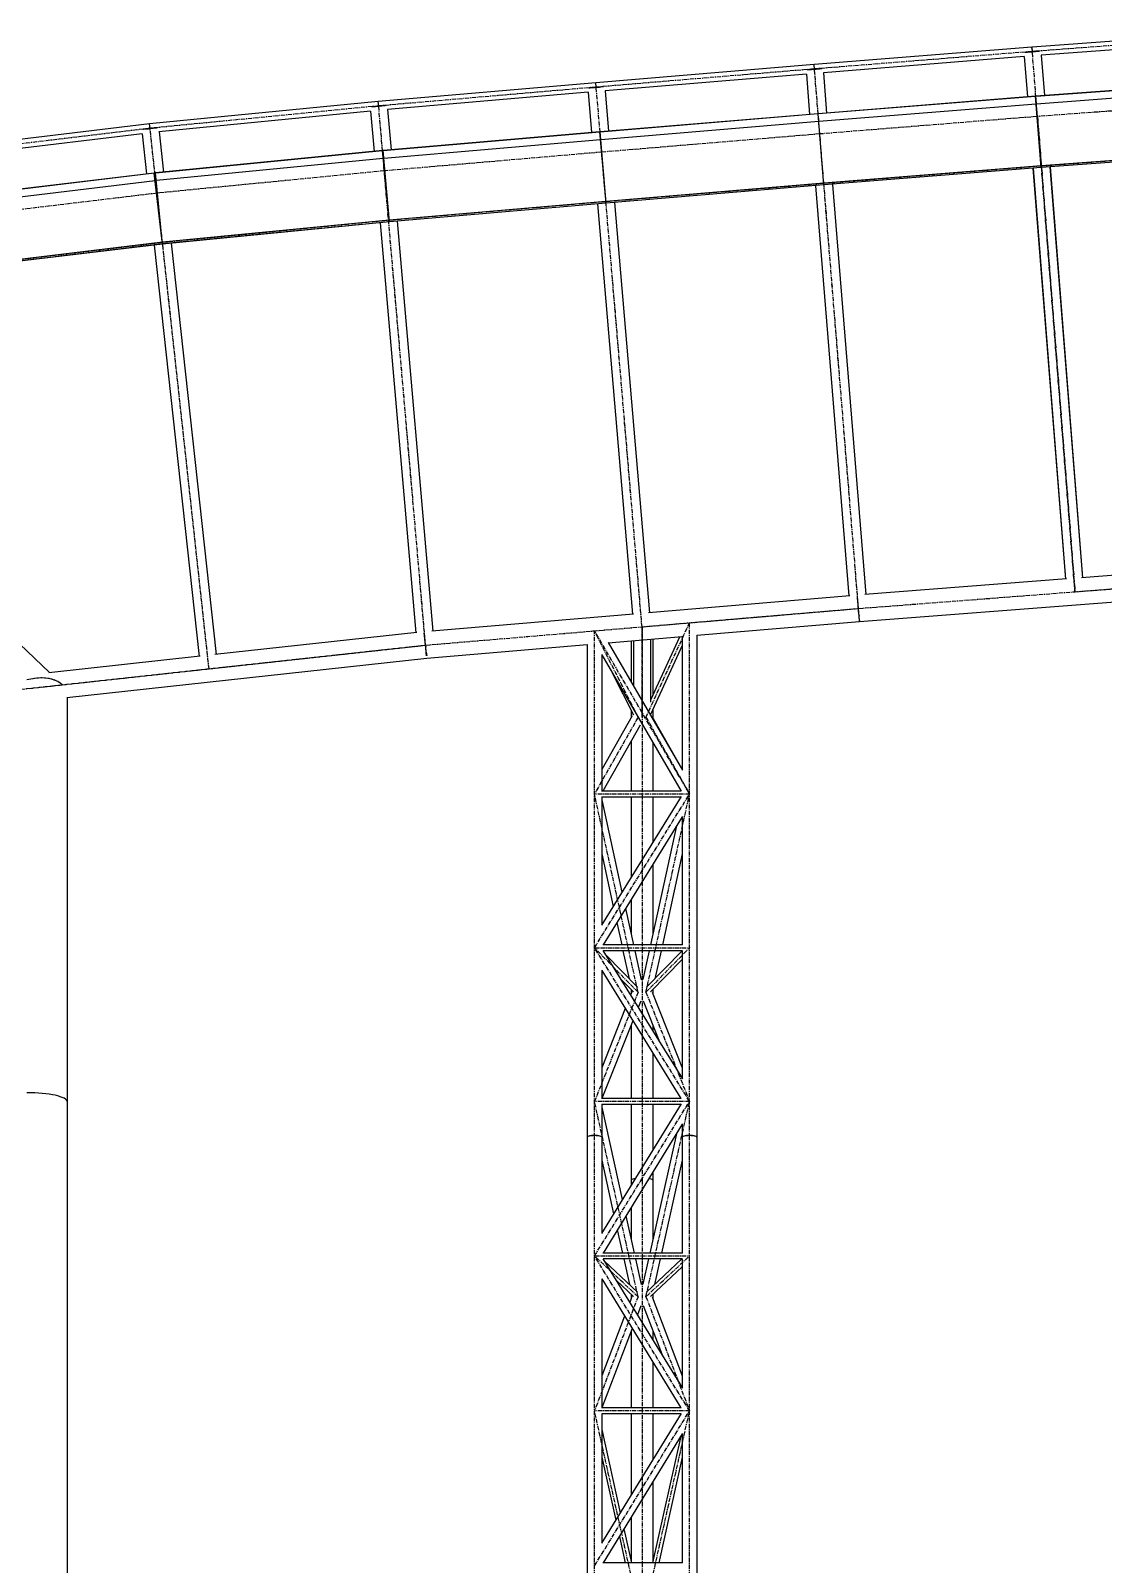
# Model space of a CAD drawing. Header units: millimetres. Extents: x 5143 to 30813, y 232 to 21408.
# Drawn here: x 12377 to 14409, y 18407 to 21311 of the extents above; entities that cross this region are included whole.
import ezdxf

# ---------------------------------------------------------------- set-up
doc = ezdxf.new("R2010")
doc.units = ezdxf.units.MM
doc.header["$LTSCALE"] = 0.25
doc.linetypes.add('CENTER', pattern=[50.8, 31.75, -6.35, 6.35, -6.35])
doc.linetypes.add('XKITLINE00', pattern=[0])

msp = doc.modelspace()

# ---------------------------------------------------------------- linework, layer by layer
at = {"color": 8, "linetype": 'XKITLINE00'}
for p, q in [((14694.1, 21310.9), (14273.6, 21279.9)), ((14679.2, 21293), (14290.9, 21264.3)), ((14273.5, 21279.9), (13861, 21246.8)), ((14258.8, 21261.8), (13878.4, 21231.3)), ((14258.8, 21261.8), (14264.8, 21185.5)), ((14260.8, 21269.9), (14260.5, 21269.9)), ((14262.9, 21269.9), (14260.8, 21269.9)), ((14261.3, 21269.9), (14261.1, 21269.9)), ((14263.2, 21269.9), (14261.3, 21269.9)), ((14265.3, 21269.9), (14262.9, 21269.9)), ((14265.6, 21270), (14263.2, 21269.9)), ((14268.1, 21270.1), (14265.3, 21269.9)), ((14268.3, 21270.1), (14265.6, 21270)), ((14271.1, 21270.2), (14268.1, 21270.1)), ((14271.2, 21270.3), (14268.3, 21270.1)), ((14274.3, 21270.5), (14271.1, 21270.2)), ((14274.3, 21270.5), (14271.2, 21270.3)), ((14274.2, 21271.5), (14273.5, 21279.9)), ((14274.2, 21271.5), (14273.6, 21279.9)), ((14274.2, 21271.5), (14274.3, 21270.5)), ((14274.2, 21271.5), (14274.3, 21270.5)), ((14277.3, 21270.8), (14274.3, 21270.5)), ((14277.4, 21270.7), (14274.3, 21270.5)), ((14280.2, 21271.1), (14277.3, 21270.8)), ((14280.4, 21271), (14277.4, 21270.7)), ((14282.9, 21271.4), (14280.2, 21271.1)), ((14283.2, 21271.4), (14280.4, 21271)), ((14285.2, 21271.7), (14282.9, 21271.4)), ((14285.6, 21271.7), (14283.2, 21271.4)), ((14287.2, 21272), (14285.2, 21271.7)), ((14287.6, 21272), (14285.6, 21271.7)), ((14287.3, 21272), (14287.2, 21272)), ((14287.9, 21272), (14287.6, 21272)), ((14291, 21264.3), (14297, 21187.9)), ((13861, 21246.8), (13447.6, 21212.4)), ((13848.3, 21236.7), (13848, 21236.8)), ((13850.3, 21236.8), (13848.3, 21236.7)), ((13848.8, 21236.8), (13848.6, 21236.8)), ((13850.7, 21236.8), (13848.8, 21236.8)), ((13852.8, 21236.8), (13850.3, 21236.8)), ((13853.1, 21236.9), (13850.7, 21236.8)), ((13855.6, 21237), (13852.8, 21236.8)), ((13855.8, 21237), (13853.1, 21236.9)), ((13858.6, 21237.2), (13855.6, 21237)), ((13858.7, 21237.2), (13855.8, 21237)), ((13861.7, 21237.4), (13858.6, 21237.2)), ((13861.7, 21237.4), (13858.7, 21237.2)), ((13861.7, 21237.4), (13861, 21246.8)), ((13861.7, 21237.4), (13861, 21246.8)), ((13864.9, 21237.7), (13861.7, 21237.4)), ((13864.8, 21237.7), (13861.7, 21237.4)), ((13867.7, 21238), (13864.8, 21237.7)), ((13867.9, 21238), (13864.9, 21237.7)), ((13870.4, 21238.3), (13867.7, 21238)), ((13870.7, 21238.3), (13867.9, 21238)), ((13872.7, 21238.6), (13870.4, 21238.3)), ((13873.1, 21238.6), (13870.7, 21238.3)), ((13874.6, 21238.9), (13872.7, 21238.6)), ((13875.1, 21238.9), (13873.1, 21238.6)), ((13874.8, 21238.9), (13874.6, 21238.9)), ((13875.4, 21239), (13875.1, 21238.9)), ((13878.4, 21231.3), (13884.7, 21155)), ((13447.6, 21212.4), (13035.5, 21176.8)), ((13435, 21202.3), (13434.6, 21202.3)), ((13437, 21202.3), (13435, 21202.3)), ((13435.4, 21202.4), (13435.2, 21202.4)), ((13437.4, 21202.4), (13435.4, 21202.4)), ((13439.4, 21202.4), (13437, 21202.3)), ((13439.7, 21202.5), (13437.4, 21202.4)), ((13442.2, 21202.6), (13439.4, 21202.4)), ((13442.4, 21202.6), (13439.7, 21202.5)), ((13445.2, 21202.8), (13442.2, 21202.6)), ((13445.3, 21202.8), (13442.4, 21202.6)), ((13448.4, 21203), (13445.2, 21202.8)), ((13448.4, 21203), (13445.3, 21202.8)), ((13448.3, 21204), (13447.6, 21212.4)), ((13448.3, 21204), (13447.6, 21212.4)), ((13448.3, 21204), (13448.4, 21203)), ((13448.3, 21204), (13448.4, 21203)), ((13451.5, 21203.3), (13448.4, 21203)), ((13451.4, 21203.3), (13448.4, 21203)), ((13454.3, 21203.6), (13451.4, 21203.3)), ((13454.5, 21203.6), (13451.5, 21203.3)), ((13457, 21203.9), (13454.3, 21203.6)), ((13457.3, 21203.9), (13454.5, 21203.6)), ((13459.3, 21204.3), (13457, 21203.9)), ((13459.7, 21204.3), (13457.3, 21203.9)), ((13461.3, 21204.6), (13459.3, 21204.3)), ((13461.7, 21204.6), (13459.7, 21204.3)), ((13461.4, 21204.6), (13461.3, 21204.6)), ((13462.1, 21204.6), (13461.7, 21204.6)), ((13846.3, 21228.7), (13465, 21197)), ((13846.2, 21228.7), (13852.5, 21152.3)), ((14699.9, 21217.7), (14281.1, 21186.8)), ((14699.9, 21217.2), (14281.2, 21186.3)), ((14701, 21202.9), (14282.2, 21172)), ((13035.4, 21176.8), (12602.5, 21134.4)), ((13036.4, 21167.5), (13035.4, 21176.8)), ((13036.3, 21167.5), (13035.5, 21176.8)), ((13433, 21194.3), (13053, 21161.5)), ((13432.9, 21194.2), (13439.4, 21117.9)), ((13465.1, 21197), (13471.6, 21120.7)), ((14280.3, 21186.7), (13868.8, 21153.7)), ((14280.3, 21186.2), (13868.8, 21153.2)), ((14291.1, 21051.7), (14280.3, 21186.7)), ((14291.1, 21051.7), (14281.1, 21186.8)), ((13021, 21158.5), (12620.2, 21119.2)), ((13020.9, 21158.5), (13027.5, 21082.2)), ((13022.9, 21166.7), (13022.6, 21166.7)), ((13024.9, 21166.7), (13022.9, 21166.7)), ((13023.4, 21166.8), (13023.2, 21166.8)), ((13025.3, 21166.8), (13023.4, 21166.8)), ((13027.4, 21166.8), (13024.9, 21166.7)), ((13027.7, 21166.9), (13025.3, 21166.8)), ((13030.2, 21167), (13027.4, 21166.8)), ((13030.4, 21167), (13027.7, 21166.9)), ((13033.2, 21167.2), (13030.2, 21167)), ((13033.3, 21167.2), (13030.4, 21167)), ((13036.3, 21167.4), (13033.2, 21167.2)), ((13036.3, 21167.5), (13033.3, 21167.2)), ((13039.5, 21167.7), (13036.3, 21167.4)), ((13039.4, 21167.7), (13036.3, 21167.5)), ((13042.3, 21168.1), (13039.4, 21167.7)), ((13042.5, 21168), (13039.5, 21167.7)), ((13045, 21168.4), (13042.3, 21168.1)), ((13045.3, 21168.4), (13042.5, 21168)), ((13047.3, 21168.7), (13045, 21168.4)), ((13047.7, 21168.7), (13045.3, 21168.4)), ((13049.2, 21169), (13047.3, 21168.7)), ((13049.7, 21169), (13047.7, 21168.7)), ((13049.4, 21169.1), (13049.2, 21169)), ((13050, 21169.1), (13049.7, 21169)), ((13053.1, 21161.5), (13059.7, 21085.2)), ((13868.4, 21153.7), (13455.7, 21119.3)), ((13868.4, 21153.2), (13455.7, 21118.9)), ((13879.6, 21018.7), (13868.4, 21153.7)), ((13879.6, 21018.7), (13868.8, 21153.7)), ((14281.5, 21171.9), (13870, 21138.9)), ((12602.3, 21134.3), (12172, 21082.6)), ((12588.2, 21115.7), (12190, 21067.9)), ((12588.2, 21115.7), (12596.5, 21039.6)), ((12590, 21124), (12589.7, 21124)), ((12592, 21124.1), (12590, 21124)), ((12590.5, 21124.1), (12590.3, 21124.1)), ((12592.4, 21124.1), (12590.5, 21124.1)), ((12594.5, 21124.2), (12592, 21124.1)), ((12594.8, 21124.3), (12592.4, 21124.1)), ((12597.2, 21124.4), (12594.5, 21124.2)), ((12597.5, 21124.5), (12594.8, 21124.3)), ((12600.3, 21124.7), (12597.2, 21124.4)), ((12600.4, 21124.7), (12597.5, 21124.5)), ((12603.4, 21125), (12600.3, 21124.7)), ((12603.4, 21125), (12600.4, 21124.7)), ((12603.4, 21125), (12602.3, 21134.3)), ((12603.4, 21125), (12602.5, 21134.4)), ((12606.5, 21125.4), (12603.4, 21125)), ((12606.4, 21125.4), (12603.4, 21125)), ((12603.7, 21121.8), (12603.7, 21121.8)), ((12603.8, 21121.8), (12603.8, 21121.8)), ((12603.9, 21120.1), (12603.9, 21120.1)), ((12604, 21120.1), (12604, 21120.1)), ((12604, 21118.8), (12604, 21118.8)), ((12604.2, 21118.8), (12604.2, 21118.8)), ((12609.3, 21125.8), (12606.4, 21125.4)), ((12609.5, 21125.7), (12606.5, 21125.4)), ((12612, 21126.1), (12609.3, 21125.8)), ((12612.3, 21126.1), (12609.5, 21125.7)), ((12614.3, 21126.5), (12612, 21126.1)), ((12614.7, 21126.5), (12612.3, 21126.1)), ((12616.2, 21126.9), (12614.3, 21126.5)), ((12616.7, 21126.9), (12614.7, 21126.5)), ((12616.4, 21126.9), (12616.2, 21126.9)), ((12617, 21127), (12616.7, 21126.9)), ((12620.3, 21119.2), (12628.6, 21043.1)), ((13455.3, 21119.3), (13044.8, 21083.9)), ((13455.3, 21118.8), (13044.9, 21083.4)), ((13466.9, 20984.3), (13455.3, 21119.3)), ((13466.9, 20984.3), (13455.7, 21119.3)), ((13869.6, 21138.9), (13456.9, 21104.5)), ((13456.5, 21104.5), (13046.1, 21069.1)), ((14709.6, 21086), (14290.9, 21055)), ((13043.3, 21083.7), (12613.9, 21041.6)), ((13043.3, 21083.2), (12614, 21041.2)), ((13044.7, 21068.9), (12615.4, 21026.9)), ((13056.5, 20948.9), (13043.3, 21083.7)), ((13056.5, 20948.9), (13044.8, 21083.9)), ((14709.8, 21082.7), (14291.1, 21051.8)), ((14709.8, 21082.6), (14291.1, 21051.7)), ((12611.1, 21041.3), (12186.5, 20990.3)), ((12611.1, 21040.9), (12186.6, 20989.8)), ((12627.2, 20906.8), (12611.1, 21041.3)), ((12627.2, 20906.8), (12613.9, 21041.6)), ((14290.9, 21055), (13879.3, 21022)), ((14291.1, 21051.8), (13879.6, 21018.8)), ((14291.1, 21051.7), (13879.6, 21018.7)), ((14275.4, 21050.4), (14336.9, 20272.5)), ((14275.5, 21050.4), (14336.9, 20272.5)), ((14291.1, 21051.8), (14291.1, 21051.8)), ((14291.1, 21051.8), (14291.1, 21051.8)), ((14307.6, 21052.9), (14369.1, 20274.9)), ((14307.7, 21052.9), (14369.1, 20274.9)), ((12612.8, 21026.6), (12188.3, 20975.6)), ((13879.3, 21022), (13466.6, 20987.7)), ((13879.6, 21018.8), (13466.9, 20984.5)), ((13879.6, 21018.7), (13466.9, 20984.3)), ((13863.5, 21017.3), (13926.9, 20240.7)), ((13863.5, 21017.3), (13926.8, 20240.7)), ((13895.7, 21019.9), (13959, 20243.3)), ((13895.7, 21019.9), (13959, 20243.4)), ((12617.3, 20997.3), (12617.3, 20997.3)), ((12617.4, 20997.3), (12617.4, 20997.3)), ((12617.4, 20996), (12617.4, 20996)), ((12617.6, 20996), (12617.6, 20996)), ((13466.6, 20987.7), (13056.2, 20952.3)), ((13466.9, 20984.5), (13056.5, 20949)), ((13466.9, 20984.3), (13056.5, 20948.9)), ((13450.8, 20982.9), (13516.8, 20206)), ((13450.9, 20982.9), (13516.8, 20206)), ((13466.9, 20984.5), (13466.9, 20984.5)), ((13466.9, 20984.5), (13466.9, 20984.5)), ((13483, 20985.7), (13548.9, 20208.7)), ((13483, 20985.7), (13548.9, 20208.7)), ((13056.2, 20952.3), (12626.8, 20910.2)), ((13056.5, 20949), (12627.2, 20907)), ((13056.5, 20948.9), (12627.2, 20906.8)), ((13039.3, 20947.2), (13106.8, 20170.9)), ((13039.3, 20947.2), (13106.7, 20170.8)), ((13056.5, 20949), (13056.5, 20949)), ((13071.4, 20950.2), (13138.8, 20174)), ((13071.4, 20950.2), (13138.9, 20174)), ((12626.8, 20910.2), (12202.3, 20859.1)), ((12627.2, 20906.8), (12202.7, 20855.8)), ((12627.2, 20907), (12202.8, 20855.9)), ((12611.2, 20904.9), (12696.2, 20126.1)), ((12611.2, 20904.9), (12696.2, 20126.1)), ((12627.2, 20906.9), (12627.2, 20906.9)), ((12643.3, 20908.4), (12728.3, 20129.6)), ((12643.3, 20908.4), (12728.3, 20129.6)), ((14749.1, 20304.2), (14367.2, 20274.8)), ((14338.8, 20272.6), (13957.1, 20243.2)), ((14766.9, 20254.6), (13946.9, 20191.5)), ((13928.8, 20240.9), (13547, 20208.5)), ((13946.9, 20194.2), (13943, 20240.2)), ((13945.9, 20205.3), (13943.2, 20240.2)), ((13944.6, 20221.6), (13944.6, 20221.6)), ((13944.6, 20221.4), (13944.6, 20221.4)), ((12413.1, 20095.2), (12302.8, 20200.3)), ((13518.7, 20206.2), (13137, 20173.8)), ((13947.1, 20191.5), (13638.6, 20165.3)), ((13945.9, 20205.3), (13946.1, 20201.9)), ((13946.9, 20192.7), (13946.1, 20201.9)), ((13946.9, 20194.2), (13947, 20192.7)), ((13946.9, 20192.7), (13946.9, 20191.8)), ((13946.9, 20191.8), (13946.9, 20191.5)), ((13947, 20192.7), (13947.1, 20191.8)), ((13947.1, 20191.8), (13947.1, 20191.5)), ((13108.6, 20171), (12726.3, 20129.3)), ((13125, 20147.3), (13122.4, 20170.6)), ((13125, 20147.3), (13123, 20170.7)), ((13611.3, 20163), (13471.2, 20151.1)), ((13606.2, 20162.6), (13551.1, 20043.1)), ((13551.1, 20157.9), (13551.1, 20039.6)), ((13555.3, 20158.3), (13555.3, 20052.2)), ((13611.3, 20164), (13611.3, 19910.5)), ((13638.6, 20166.1), (13638.6, 19215.5)), ((13124.6, 20152.1), (13124.5, 20152.1)), ((13124.6, 20151.9), (13124.5, 20151.9)), ((13126.6, 20132.4), (13125, 20147.3)), ((13125, 20147.3), (13125.3, 20143.3)), ((13126.3, 20132.4), (13125.3, 20143.3)), ((13126.7, 20126.8), (13126.3, 20132.4)), ((13126.6, 20132.4), (13126.9, 20129.4)), ((13126.9, 20129.4), (13127.2, 20126.9)), ((13431.3, 20147.8), (13127.4, 20122)), ((13431.3, 20148.7), (13431.3, 19215.5)), ((13458.6, 20129.4), (13458.6, 19871)), ((13458.6, 20129.2), (13609, 19871)), ((13470.6, 20152.2), (13611.4, 19910.4)), ((13514.7, 20154.8), (13514.7, 20076.5)), ((13518.9, 20155.2), (13518.9, 20069.3)), ((13611.3, 20146.5), (13551, 20015.7)), ((12698.1, 20126.3), (12411.9, 20095)), ((13127.4, 20122), (12446, 20047.7)), ((12377.5, 20083.1), (12370, 20081.4)), ((12384.9, 20084.3), (12377.5, 20083.1)), ((12384.2, 20084.2), (12381.7, 20083.8)), ((12384.4, 20084.3), (12384.2, 20084.2)), ((12392.1, 20085), (12384.9, 20084.3)), ((12391.5, 20085), (12389.1, 20084.7)), ((12391.7, 20085), (12391.5, 20085)), ((12399.2, 20085.2), (12392.1, 20085)), ((12398.5, 20085.2), (12396.3, 20085.1)), ((12398.7, 20085.2), (12398.5, 20085.2)), ((12405.9, 20084.8), (12399.2, 20085.2)), ((12405.3, 20084.8), (12403.2, 20084.9)), ((12405.5, 20084.8), (12405.3, 20084.8)), ((12412.3, 20083.9), (12405.9, 20084.8)), ((12411.8, 20084), (12409.8, 20084.3)), ((12411.9, 20084), (12411.8, 20084)), ((12418.3, 20082.5), (12412.3, 20083.9)), ((12417.8, 20082.7), (12415.9, 20083.1)), ((12418, 20082.6), (12417.8, 20082.7)), ((12423.9, 20080.6), (12418.3, 20082.5)), ((12423.4, 20080.8), (12421.6, 20081.4)), ((12423.5, 20080.7), (12423.4, 20080.8)), ((12428.9, 20078.3), (12423.9, 20080.6)), ((12428.5, 20078.5), (12426.8, 20079.2)), ((12428.6, 20078.4), (12428.5, 20078.5)), ((12433, 20075.6), (12428.9, 20078.3)), ((12433, 20075.7), (12431.5, 20076.6)), ((12433.1, 20075.6), (12433, 20075.7)), ((12433.4, 20075.4), (12433.1, 20075.6)), ((12437.2, 20072.2), (12433.4, 20075.4)), ((12436.9, 20072.5), (12435.6, 20073.6)), ((12436.9, 20072.5), (12436.1, 20073.2)), ((12436.9, 20072.5), (12437, 20072.4)), ((12437.2, 20072.2), (12437.6, 20071.7)), ((13479.3, 20093.7), (13518.9, 20015.3)), ((12446.2, 20047.7), (12446.2, 19282.8)), ((13516.5, 20013.6), (13458.6, 19911.6)), ((13514.7, 20023.6), (13514.7, 20010.4)), ((13553.8, 20013.1), (13611.3, 19911.6)), ((13555.3, 20025), (13555.3, 20010.4)), ((13531.6, 19995.9), (13460.8, 19871)), ((13514.7, 19966.1), (13514.7, 19871)), ((13555.3, 19963.3), (13555.3, 19871)), ((13609.4, 19871), (13458.5, 19871)), ((13609.1, 19860.5), (13458.4, 19616.9)), ((13458.6, 19859.8), (13458.6, 19617.3)), ((13608.6, 19859.6), (13458.6, 19859.6)), ((13458.6, 19854.2), (13497.1, 19679.4)), ((13514.7, 19859.6), (13514.7, 19707.9)), ((13555.3, 19859.6), (13555.3, 19773.5)), ((13611.3, 19822.5), (13461.4, 19580)), ((13611.3, 19822.9), (13611.3, 19580)), ((13600.5, 19805), (13551.1, 19580)), ((13458.6, 19752.2), (13480.5, 19652.6)), ((13611.3, 19752.2), (13573.5, 19580)), ((13555.3, 19731.9), (13555.3, 19599.2)), ((13514.7, 19666.2), (13514.7, 19599.2)), ((13503.8, 19648.7), (13518.9, 19580)), ((13487.3, 19621.9), (13496.5, 19580)), ((13611.5, 19580), (13460.6, 19580)), ((13461.1, 19569.2), (13611.4, 19326.2)), ((13611.3, 19568.7), (13461.4, 19568.7)), ((13466.3, 19560.7), (13526.8, 19498.7)), ((13499, 19568.7), (13510.7, 19515.2)), ((13521.4, 19568.7), (13533.5, 19513.8)), ((13548.6, 19568.7), (13536.7, 19514.4)), ((13611.3, 19568.6), (13543.1, 19498.7)), ((13611.3, 19552.3), (13551.3, 19490.7)), ((13571, 19568.7), (13559.3, 19515.2)), ((13611.3, 19569), (13611.3, 19326.3)), ((13458.6, 19531.7), (13458.6, 19289.1)), ((13458.6, 19531.5), (13608.6, 19289.1)), ((13493.9, 19516.2), (13518.7, 19490.7)), ((13516, 19490.7), (13513.5, 19484.4)), ((13514.7, 19494.9), (13514.7, 19487.4)), ((13515.3, 19494.2), (13515.4, 19494.1)), ((13554.2, 19490.2), (13611.3, 19347.1)), ((13554.6, 19494.2), (13554.5, 19493.6)), ((13555.3, 19494.9), (13555.3, 19487.4)), ((13503.4, 19459.2), (13458.6, 19347.1)), ((13532.5, 19472.9), (13527.8, 19461.3)), ((13537.1, 19473.9), (13568.2, 19396)), ((13517.7, 19436), (13459.1, 19289.1)), ((13514.7, 19428.4), (13514.7, 19289.1)), ((13555.3, 19428.4), (13555.3, 19416.9)), ((13555.3, 19375.3), (13555.3, 19289.1)), ((12377.5, 19299.7), (12370, 19299.8)), ((12377.5, 19299.7), (12370, 19299.8)), ((12384.9, 19299.5), (12377.5, 19299.7)), ((12384.9, 19299.4), (12377.5, 19299.7)), ((12392.1, 19299.1), (12384.9, 19299.5)), ((12392.1, 19299), (12384.9, 19299.4)), ((12399.2, 19298.5), (12392.1, 19299.1)), ((12399.2, 19298.5), (12392.1, 19299)), ((12405.9, 19297.8), (12399.2, 19298.5)), ((12405.9, 19297.8), (12399.2, 19298.5)), ((12412.3, 19296.9), (12405.9, 19297.8)), ((12412.3, 19296.9), (12405.9, 19297.8)), ((12418.3, 19295.9), (12412.3, 19296.9)), ((12418.3, 19295.9), (12412.3, 19296.9)), ((12423.9, 19294.8), (12418.3, 19295.9)), ((12423.9, 19294.8), (12418.3, 19295.9)), ((12428.9, 19293.6), (12423.9, 19294.8)), ((12428.9, 19293.6), (12423.9, 19294.8)), ((12433.4, 19292.2), (12428.9, 19293.6)), ((12433.4, 19292.2), (12428.9, 19293.6)), ((12437.2, 19290.8), (12433.4, 19292.2)), ((12437.2, 19290.8), (12433.4, 19292.2)), ((12440.4, 19289.3), (12437.2, 19290.8)), ((12442.9, 19287.7), (12440.4, 19289.3)), ((12444.7, 19286.1), (12442.9, 19287.7)), ((12444.7, 19286.1), (12442.9, 19287.7)), ((12444.7, 19286.1), (12445.8, 19284.4)), ((12444.7, 19286.1), (12445.8, 19284.4)), ((12445.8, 19284.4), (12446.2, 19282.8)), ((12445.8, 19284.4), (12446.2, 19282.8)), ((13609, 19289.1), (13458.5, 19289.1)), ((12446.2, 19282.8), (12446.2, 17654.9)), ((13609.1, 19278.5), (13458.5, 19033.4)), ((13458.6, 19277.9), (13458.6, 19215.5)), ((13608.6, 19277.7), (13458.6, 19277.7)), ((13458.6, 19272.5), (13497.7, 19097.3)), ((13514.7, 19277.7), (13514.7, 19133.7)), ((13555.3, 19277.7), (13555.3, 19191)), ((13611.3, 19240.3), (13461.3, 18996.2)), ((13611.3, 19241), (13611.3, 19215.5)), ((13431.7, 19216.2), (13431.3, 19215.5)), ((13431.7, 19216.1), (13431.3, 19215.5)), ((13431.3, 19215.5), (13431.3, 18041.9)), ((13432.7, 19216.9), (13431.7, 19216.2)), ((13432.7, 19216.8), (13431.7, 19216.1)), ((13434.3, 19217.6), (13432.7, 19216.9)), ((13434.3, 19217.3), (13432.7, 19216.8)), ((13436.5, 19218.1), (13434.3, 19217.6)), ((13436.5, 19217.8), (13434.3, 19217.3)), ((13434.8, 19217.5), (13434.7, 19217.4)), ((13436.9, 19218), (13434.8, 19217.5)), ((13439.1, 19218.5), (13436.5, 19218.1)), ((13439.1, 19218.2), (13436.5, 19217.8)), ((13439.3, 19218.4), (13436.9, 19218)), ((13442, 19218.7), (13439.1, 19218.5)), ((13442, 19218.4), (13439.1, 19218.2)), ((13442.1, 19218.6), (13439.3, 19218.4)), ((13445, 19218.8), (13442, 19218.7)), ((13445, 19218.5), (13442, 19218.4)), ((13445, 19218.7), (13442.1, 19218.6)), ((13448, 19218.7), (13445, 19218.8)), ((13447.9, 19218.6), (13445, 19218.7)), ((13448, 19218.4), (13445, 19218.5)), ((13450.7, 19218.4), (13447.9, 19218.6)), ((13450.9, 19218.5), (13448, 19218.7)), ((13450.9, 19218.2), (13448, 19218.4)), ((13453.1, 19218), (13450.7, 19218.4)), ((13453.5, 19218.1), (13450.9, 19218.5)), ((13453.5, 19217.8), (13450.9, 19218.2)), ((13455.2, 19217.5), (13453.1, 19218)), ((13455.7, 19217.6), (13453.5, 19218.1)), ((13455.7, 19217.3), (13453.5, 19217.8)), ((13455.3, 19217.4), (13455.2, 19217.5)), ((13457.3, 19216.9), (13455.7, 19217.6)), ((13457.3, 19216.8), (13455.7, 19217.3)), ((13458.3, 19216.2), (13457.3, 19216.9)), ((13458.3, 19216.1), (13457.3, 19216.8)), ((13458.3, 19216.2), (13458.6, 19215.5)), ((13458.3, 19216.1), (13458.6, 19215.5)), ((13458.6, 19215.5), (13458.6, 19033.7)), ((13600.1, 19222), (13549.8, 18996.2)), ((13611.7, 19216.2), (13611.3, 19215.5)), ((13611.7, 19216.1), (13611.3, 19215.5)), ((13611.3, 19215.5), (13611.3, 18996.2)), ((13612.7, 19216.9), (13611.7, 19216.2)), ((13612.7, 19216.8), (13611.7, 19216.1)), ((13614.3, 19217.6), (13612.7, 19216.9)), ((13614.3, 19217.3), (13612.7, 19216.8)), ((13616.5, 19218.1), (13614.3, 19217.6)), ((13616.5, 19217.8), (13614.3, 19217.3)), ((13614.8, 19217.5), (13614.6, 19217.4)), ((13616.9, 19218), (13614.8, 19217.5)), ((13619.1, 19218.5), (13616.5, 19218.1)), ((13619.1, 19218.2), (13616.5, 19217.8)), ((13619.3, 19218.4), (13616.9, 19218)), ((13622, 19218.7), (13619.1, 19218.5)), ((13622, 19218.4), (13619.1, 19218.2)), ((13622.1, 19218.6), (13619.3, 19218.4)), ((13625, 19218.8), (13622, 19218.7)), ((13625, 19218.5), (13622, 19218.4)), ((13625, 19218.7), (13622.1, 19218.6)), ((13628, 19218.7), (13625, 19218.8)), ((13627.9, 19218.6), (13625, 19218.7)), ((13628, 19218.4), (13625, 19218.5)), ((13630.7, 19218.4), (13627.9, 19218.6)), ((13630.9, 19218.5), (13628, 19218.7)), ((13630.9, 19218.2), (13628, 19218.4)), ((13633.1, 19218), (13630.7, 19218.4)), ((13633.5, 19218.1), (13630.9, 19218.5)), ((13633.5, 19217.8), (13630.9, 19218.2)), ((13635.2, 19217.5), (13633.1, 19218)), ((13635.7, 19217.6), (13633.5, 19218.1)), ((13635.7, 19217.3), (13633.5, 19217.8)), ((13635.4, 19217.4), (13635.2, 19217.5)), ((13637.3, 19216.9), (13635.7, 19217.6)), ((13637.3, 19216.8), (13635.7, 19217.3)), ((13638.3, 19216.2), (13637.3, 19216.9)), ((13638.3, 19216.1), (13637.3, 19216.8)), ((13638.3, 19216.2), (13638.6, 19215.5)), ((13638.3, 19216.1), (13638.6, 19215.5)), ((13638.6, 19215.5), (13638.6, 18041.9)), ((13458.6, 19171.9), (13481.3, 19070.5)), ((13611.3, 19171.9), (13572.2, 18996.2)), ((13555.3, 19149.1), (13555.3, 19133.7)), ((13515, 19134.6), (13514.7, 19133.7)), ((13515, 19134.5), (13514.7, 19133.7)), ((13514.7, 19133.7), (13514.7, 19124.9)), ((13515.9, 19135.3), (13515, 19134.6)), ((13515.9, 19135.3), (13515, 19134.5)), ((13517.4, 19136.1), (13515.9, 19135.3)), ((13517.4, 19136), (13515.9, 19135.3)), ((13519.4, 19136.7), (13517.4, 19136.1)), ((13519.4, 19136.6), (13517.4, 19136)), ((13521.9, 19137.3), (13519.4, 19136.7)), ((13521.9, 19137.2), (13519.4, 19136.6)), ((13522.4, 19137.4), (13521.9, 19137.3)), ((13522.3, 19137.2), (13521.9, 19137.2)), ((13550.5, 19136.7), (13548, 19137.3)), ((13548, 19137.3), (13548, 19137.3)), ((13550.5, 19136.6), (13548, 19137.2)), ((13548, 19137.2), (13548, 19137.2)), ((13552.6, 19136.1), (13550.5, 19136.7)), ((13552.6, 19136), (13550.5, 19136.6)), ((13554.1, 19135.3), (13552.6, 19136.1)), ((13554.1, 19135.3), (13552.6, 19136)), ((13555, 19134.6), (13554.1, 19135.3)), ((13555, 19134.5), (13554.1, 19135.3)), ((13555, 19134.6), (13555.3, 19133.7)), ((13555, 19134.5), (13555.3, 19133.7)), ((13555.3, 19133.7), (13555.3, 19021.1)), ((13514.7, 19083.1), (13514.7, 19021.1)), ((13504.6, 19066.6), (13520.2, 18996.2)), ((13488.1, 19039.8), (13497.8, 18996.2)), ((13611.5, 18996.2), (13460.6, 18996.2)), ((13461.1, 18985.3), (13611.4, 18740.3)), ((13611.3, 18984.9), (13461.3, 18984.9)), ((13526.6, 18922), (13463.9, 18980.7)), ((13500.3, 18984.9), (13511.1, 18936.5)), ((13522.8, 18984.9), (13533.6, 18936.3)), ((13547.2, 18984.9), (13536.5, 18936.9)), ((13610.6, 18984.9), (13543.3, 18921.9)), ((13611.3, 18970), (13551.1, 18913.6)), ((13569.7, 18984.9), (13558.9, 18936.5)), ((13611.3, 18985.1), (13611.3, 18740.4)), ((13458.6, 18947.5), (13458.6, 18702.9)), ((13458.6, 18947.4), (13608.7, 18702.9)), ((13518.9, 18913.6), (13486.4, 18944)), ((13516, 18913.9), (13511.7, 18902.7)), ((13514.7, 18917.5), (13514.7, 18910.5)), ((13554.2, 18913.4), (13611.3, 18763.7)), ((13555.3, 18917.5), (13555.3, 18910.5)), ((13532.6, 18896.1), (13526.2, 18879.2)), ((13537, 18897), (13572.9, 18803.1)), ((13501.9, 18876.9), (13458.6, 18763.7)), ((13516.3, 18853.4), (13458.9, 18702.9)), ((13514.7, 18849.1), (13514.7, 18702.9)), ((13555.3, 18849.1), (13555.3, 18831.7)), ((13555.3, 18789.9), (13555.3, 18702.9)), ((13609, 18702.9), (13458.5, 18702.9)), ((13609.1, 18692.2), (13458.5, 18446.7)), ((13458.6, 18691.7), (13458.6, 18447)), ((13608.7, 18691.5), (13458.6, 18691.5)), ((13514.7, 18691.5), (13514.7, 18538.4)), ((13555.3, 18691.5), (13555.3, 18604.5)), ((13458.6, 18662.1), (13493.8, 18504.3)), ((13611.3, 18654), (13461.3, 18409.5)), ((13608.5, 18649.4), (13555.1, 18409.5)), ((13611.3, 18654.4), (13611.3, 18409.5)), ((13458.6, 18609.7), (13485.2, 18490.3)), ((13611.3, 18609.7), (13566.8, 18409.5)), ((13555.3, 18562.7), (13555.3, 18410.3)), ((13500.6, 18473.6), (13514.9, 18409.5)), ((13514.7, 18496.5), (13514.7, 18410.3)), ((13492.1, 18459.6), (13503.2, 18409.5)), ((13611.5, 18409.5), (13460.6, 18409.5))]:
    msp.add_line(p, q, dxfattribs=at)
at = {"color": 8, "linetype": 'CENTER'}
for p, q in [((14694.7, 21302.5), (14274.2, 21271.5)), ((14274.2, 21271.5), (13861.7, 21238.4)), ((14355, 20248.4), (14274.2, 21271.5)), ((13861.7, 21238.4), (13448.3, 21204)), ((13945, 20216.8), (13861.7, 21238.4)), ((13448.3, 21204), (13036.3, 21168.4)), ((13535, 20182), (13448.3, 21204)), ((14703.2, 21179.3), (14283.9, 21148.4)), ((13036.3, 21168.4), (12603.3, 21126)), ((13125, 20147.3), (13036.3, 21168.4)), ((14283.9, 21148.4), (13871.7, 21115.3)), ((14283.9, 21148.4), (14355, 20248.4)), ((12603.3, 21126), (12173, 21074.3)), ((12715, 20102.6), (12603.3, 21126)), ((13871.7, 21115.3), (13458.7, 21080.9)), ((13945, 20216.8), (13871.7, 21115.3)), ((14290.9, 21055), (14709.6, 21086)), ((13458.7, 21080.9), (13046.9, 21045.4)), ((13535, 20182), (13458.7, 21080.9)), ((13046.9, 21045.4), (12616.7, 21003.2)), ((13125, 20147.3), (13046.9, 21045.4)), ((13879.3, 21022), (14290.9, 21055)), ((12616.7, 21003.2), (12188.9, 20951.8)), ((12715, 20102.5), (12616.7, 21003.2)), ((13466.6, 20987.7), (13879.3, 21022)), ((13056.2, 20952.3), (13466.6, 20987.7)), ((12626.8, 20910.2), (13056.2, 20952.3)), ((12202.3, 20859.1), (12626.8, 20910.2)), ((13945, 20216.8), (14765, 20280)), ((13945, 20216.8), (14765, 20280)), ((14355, 20248.4), (14765, 20280)), ((13945, 20216.8), (14355, 20248.4)), ((13125, 20147.3), (13945, 20216.8)), ((13125, 20147.3), (13945, 20216.8)), ((13535, 20182), (13945, 20216.8)), ((13542.5, 20010.8), (13625, 20189.7)), ((13625, 19215.5), (13625, 20189.7)), ((13125, 20147.3), (13535, 20182)), ((13445, 19215.5), (13445, 20174.4)), ((13625, 19865.3), (13445, 20174.4)), ((13527.5, 20010.8), (13445, 20174.4)), ((13535, 20182), (13535, 19133.7)), ((13535, 20010.8), (13535, 20182)), ((12195, 20045.8), (13125, 20147.3)), ((12370, 20064.9), (13125, 20147.3)), ((12715, 20102.6), (13125, 20147.3)), ((12370, 20064.9), (12715, 20102.6)), ((13527.5, 20010.8), (13445, 19865.3)), ((13542.5, 20010.8), (13625, 19865.3)), ((13527.5, 19489.9), (13445, 19865.3)), ((13445, 19574.4), (13625, 19865.3)), ((13625, 19865.3), (13445, 19865.3)), ((13542.5, 19489.9), (13625, 19865.3)), ((13445, 19574.4), (13625, 19574.4)), ((13625, 19283.4), (13445, 19574.4)), ((13527.5, 19489.9), (13445, 19574.4)), ((13542.5, 19489.9), (13625, 19574.4)), ((13527.5, 19489.9), (13445, 19283.4)), ((13542.5, 19489.9), (13625, 19283.4)), ((13445, 18990.6), (13625, 19283.4)), ((13625, 19283.4), (13445, 19283.4)), ((13527.5, 18913.4), (13445, 19283.4)), ((13542.5, 18913.4), (13625, 19283.4)), ((13445, 18041.9), (13445, 19215.5)), ((13625, 18041.9), (13625, 19215.5)), ((13535, 19133.7), (13535, 17970.9)), ((13625, 18697.2), (13445, 18990.6)), ((13445, 18990.6), (13625, 18990.6)), ((13527.5, 18913.4), (13445, 18990.6)), ((13542.5, 18913.4), (13625, 18990.6)), ((13527.5, 18913.4), (13445, 18697.2)), ((13542.5, 18913.4), (13625, 18697.2)), ((13625, 18697.2), (13445, 18697.2)), ((13527.5, 18326.6), (13445, 18697.2)), ((13445, 18403.8), (13625, 18697.2)), ((13542.5, 18326.6), (13625, 18697.2))]:
    msp.add_line(p, q, dxfattribs=at)
at = {"color": 8, "linetype": 'XKITLINE00'}
for centre in [(14274.2, 21271.5), (14274.2, 21271.5), (14274.2, 21271.5), (13861.7, 21238.4), (13861.7, 21238.4), (13861.7, 21238.4), (13448.3, 21204), (13448.3, 21204), (13448.3, 21204), (13036.3, 21168.4), (13036.3, 21168.4), (13036.3, 21168.4), (14283.9, 21148.4), (14283.9, 21148.4), (14283.9, 21148.4), (12603.3, 21126), (12603.3, 21126), (12603.3, 21126), (13871.7, 21115.3), (13871.7, 21115.3), (13871.7, 21115.3), (13458.7, 21080.9), (13458.7, 21080.9), (13458.7, 21080.9), (13046.9, 21045.4), (13046.9, 21045.4), (13046.9, 21045.4), (14290.9, 21055), (14290.9, 21055), (12616.7, 21003.2), (12616.7, 21003.2), (12616.7, 21003.2), (13879.3, 21022), (13879.3, 21022), (13466.6, 20987.7), (13466.6, 20987.7), (13056.2, 20952.3), (13056.2, 20952.3), (12626.8, 20910.2), (12626.8, 20910.2), (14355, 20248.4), (14355, 20248.4), (14355, 20248.4), (14355, 20248.4), (14355, 20248.4), (13945, 20216.8), (13945, 20216.8), (13945, 20216.8), (13945, 20216.8), (13945, 20216.8), (13945, 20216.8), (13945, 20216.8), (13945, 20216.8), (13945, 20216.8), (13625, 20189.7), (13625, 20189.7), (13445, 20174.4), (13445, 20174.4), (13445, 20174.4), (13535, 20182), (13535, 20182), (13535, 20182), (13535, 20182), (13535, 20182), (13535, 20182), (13535, 20182), (13125, 20147.3), (13125, 20147.3), (13125, 20147.3), (13125, 20147.3), (13125, 20147.3), (13125, 20147.3), (13125, 20147.3), (13125, 20147.3), (13125, 20147.3), (12715, 20102.5), (12715, 20102.6), (12715, 20102.6), (12715, 20102.6), (12715, 20102.6), (13527.5, 20010.8), (13527.5, 20010.8), (13535, 20010.8), (13542.5, 20010.8), (13542.5, 20010.8), (13445, 19865.3), (13445, 19865.3), (13445, 19865.3), (13625, 19865.3), (13625, 19865.3), (13625, 19865.3), (13625, 19865.3), (13625, 19865.3), (13445, 19574.4), (13445, 19574.4), (13445, 19574.4), (13445, 19574.4), (13625, 19574.4), (13625, 19574.4), (13527.5, 19489.9), (13527.5, 19489.9), (13527.5, 19489.9), (13542.5, 19489.9), (13542.5, 19489.9), (13542.5, 19489.9), (13445, 19283.4), (13445, 19283.4), (13445, 19283.4), (13625, 19283.4), (13625, 19283.4), (13625, 19283.4), (13625, 19283.4), (13625, 19283.4), (13445, 19215.5), (13445, 19215.5), (13625, 19215.5), (13625, 19215.5), (13535, 19133.7), (13535, 19133.7), (13445, 18990.6), (13445, 18990.6), (13445, 18990.6), (13445, 18990.6), (13625, 18990.6), (13625, 18990.6), (13527.5, 18913.4), (13527.5, 18913.4), (13527.5, 18913.4), (13542.5, 18913.4), (13542.5, 18913.4), (13542.5, 18913.4), (13445, 18697.2), (13445, 18697.2), (13445, 18697.2), (13625, 18697.2), (13625, 18697.2), (13625, 18697.2), (13625, 18697.2), (13625, 18697.2)]:
    msp.add_circle(centre, 0.05, dxfattribs=at)

doc.saveas('drawing.dxf')
